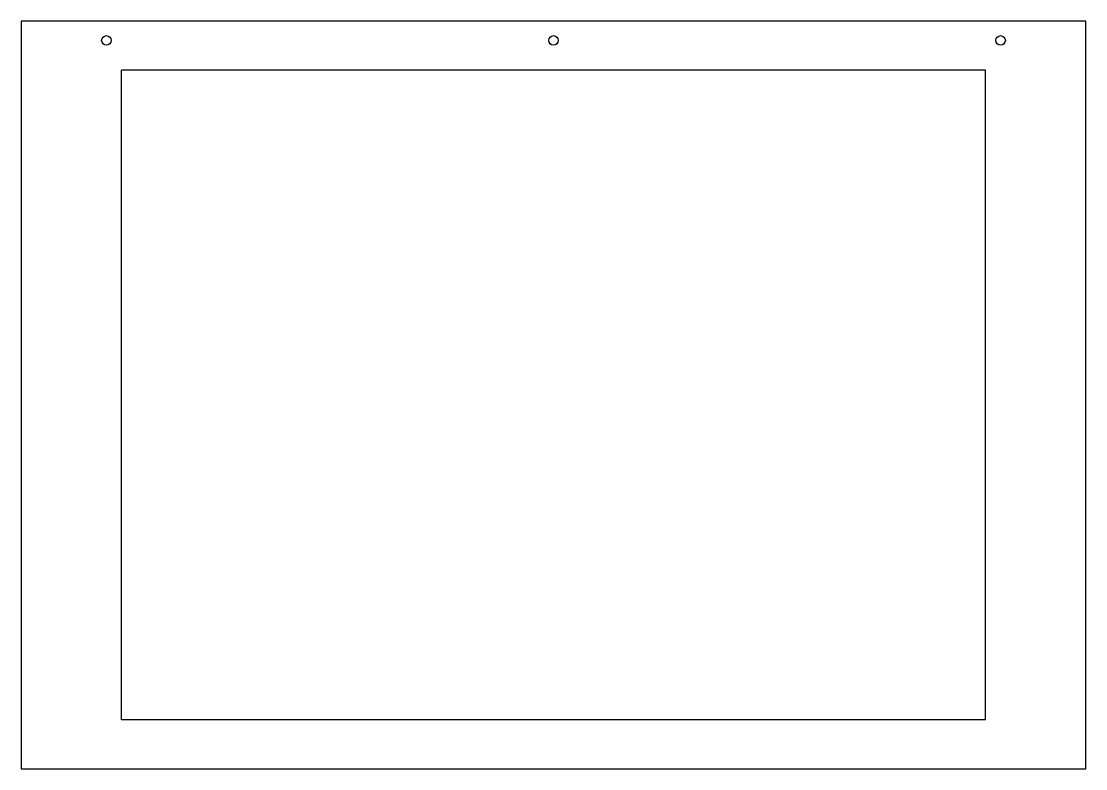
# Model space of a CAD drawing. Extents: x -397 to 103, y -184 to 167.
import ezdxf

# ---------------------------------------------------------------- set-up
doc = ezdxf.new("R2010")
doc.units = 0
doc.layers.add('VISIBLE', color=7, linetype='CONTINUOUS')

msp = doc.modelspace()

# ---------------------------------------------------------------- linework, layer by layer
at = {"layer": 'VISIBLE'}
for p, q in [((-396.52, 166.77), (-396.52, -184.23)), ((103.48, 166.77), (-396.52, 166.77)), ((103.48, -184.23), (103.48, 166.77)), ((-349.52, -161.23), (-349.52, 143.77)), ((56.48, 143.77), (-349.52, 143.77)), ((56.48, -161.23), (56.48, 143.77)), ((56.48, -161.23), (-349.52, -161.23)), ((-396.52, -184.23), (103.48, -184.23))]:
    msp.add_line(p, q, dxfattribs=at)
for centre in [(-356.52, 157.77), (-146.52, 157.77), (63.48, 157.77)]:
    msp.add_circle(centre, 2.25, dxfattribs=at)

doc.saveas('drawing.dxf')
